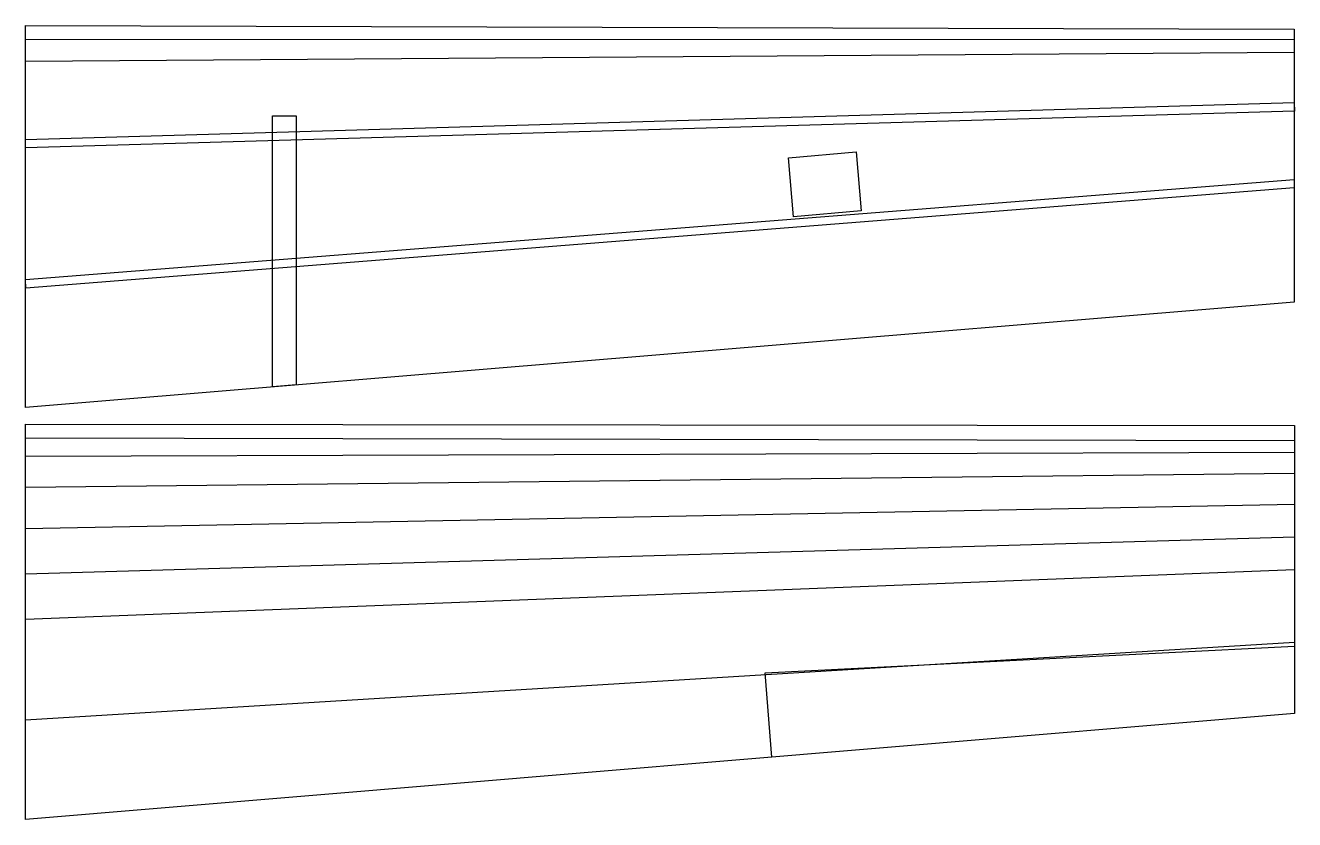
# Model space of a CAD drawing. Header units: millimetres. Extents: x 0 to 750, y 0 to 470.
import ezdxf

# ---------------------------------------------------------------- set-up
doc = ezdxf.new("R2010")
doc.units = ezdxf.units.MM
for name, color, linetype in [('ALERON', 5, 'CONTINUOUS'), ('CORTE', 1, 'CONTINUOUS'), ('DOBLEZ', 6, 'CONTINUOUS'), ('MARCAS', 3, 'CONTINUOUS')]:
    doc.layers.add(name, color=color, linetype=linetype)

msp = doc.modelspace()

# ---------------------------------------------------------------- linework, layer by layer
at = {"layer": 'ALERON'}
msp.add_lwpolyline([(441.2, 36.97), (437.3, 86.87), (750.2, 102.67)], dxfattribs=at)
at = {"layer": 'CORTE'}
for points in [[(0, 469.81), (750, 467.6), (750.01, 306.11), (0, 243.83)], [(454.06, 356.63), (451.06, 391.43), (490.96, 394.93), (493.96, 360.03)], [(0, 233.83), (750.2, 233.05), (750.2, 62.72), (0, 0)]]:
    msp.add_lwpolyline(points, close=True, dxfattribs=at)
at = {"layer": 'DOBLEZ'}
for points in [[(0, 461.38), (750, 461.72)], [(0, 448.69), (750, 453.87)], [(0, 225.79), (750.2, 224.29)], [(0, 214.93), (750.2, 217.32)], [(0, 196.58), (750.2, 205)], [(0, 172.13), (750.2, 186.63)], [(0, 145.36), (750.2, 167.32)], [(0, 118.5), (750.2, 147.93)], [(0, 59.08), (750.2, 105.07)]]:
    msp.add_lwpolyline(points, dxfattribs=at)
at = {"layer": 'MARCAS'}
for points in [[(-0.04, 402.33), (749.96, 424.13), (750.06, 419.13), (0.06, 397.33)], [(145.96, 256.03), (145.96, 416.33), (159.96, 416.33), (159.96, 257.13)], [(-0.04, 319.43), (749.86, 378.63), (749.96, 373.63), (0.16, 314.43)]]:
    msp.add_lwpolyline(points, close=True, dxfattribs=at)

doc.saveas('drawing.dxf')
